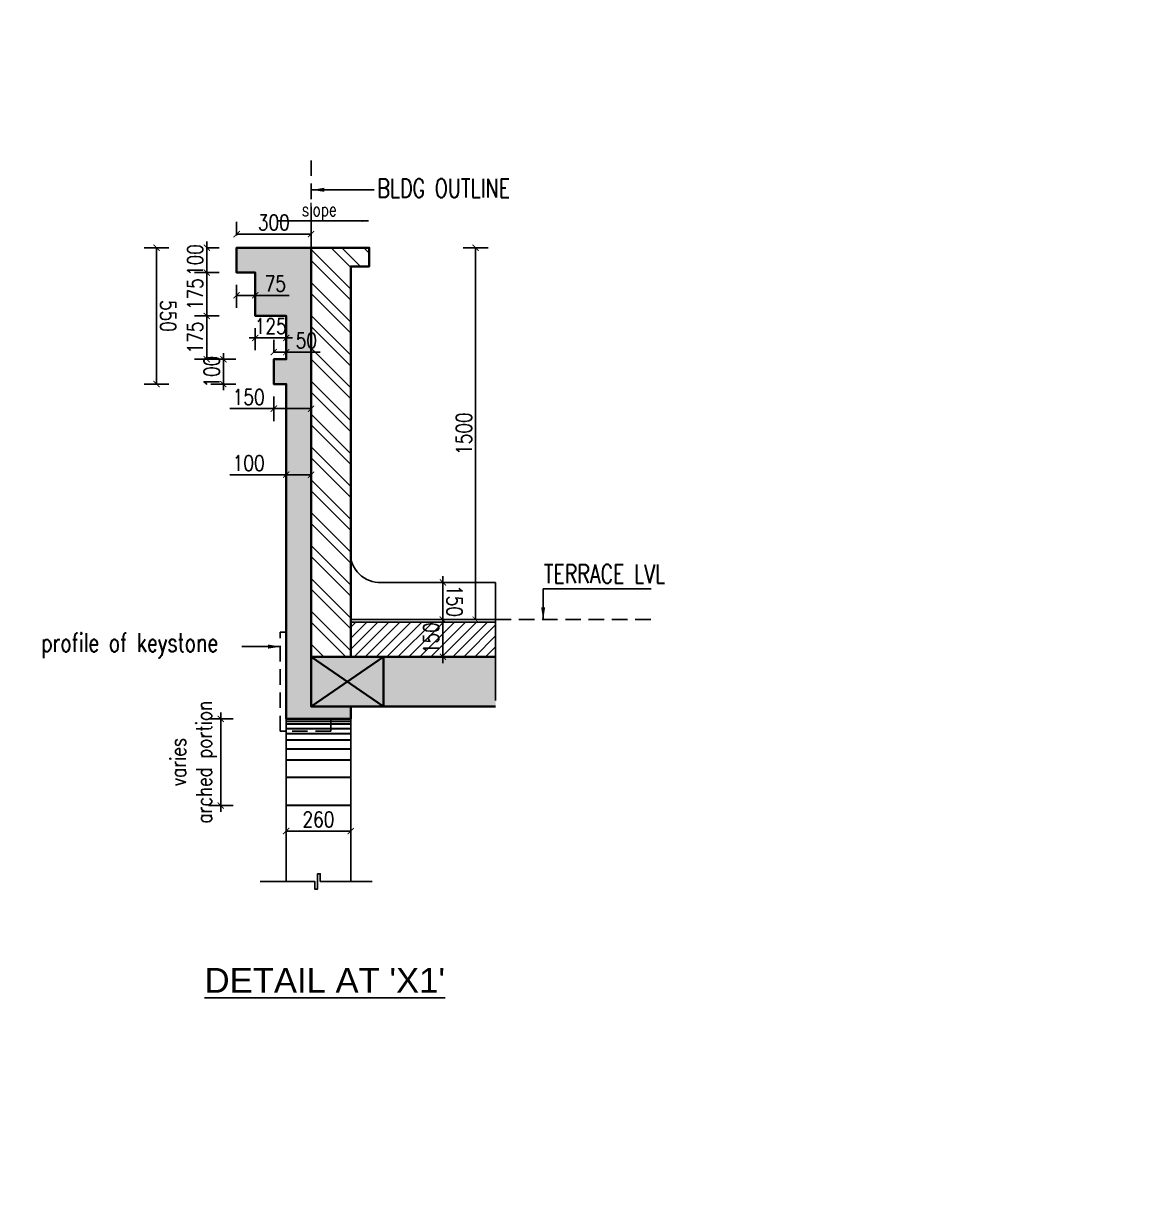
# Model space of a CAD drawing. Header units: millimetres. Extents: x 1066295 to 1300022, y -5734212 to -5454663.
# Drawn here: x 1080457 to 1084984, y -5612473 to -5607710 of the extents above; entities that cross this region are included whole.
import ezdxf

# ---------------------------------------------------------------- set-up
doc = ezdxf.new("R2010")
doc.units = ezdxf.units.MM
doc.header["$LTSCALE"] = 1000
doc.header["$MEASUREMENT"] = 0
for name, pattern in [('AUDIT_D_120904163729-0', [0]), ('T9_PROFILE SECTIONS$0$HIDDEN', [0.375, 0.25, -0.125]), ('T9_PROFILE SECTIONS$0$T10(T7 IS SIMILAR BUT MIRROR) - DIMENSION & TEXTING$0$HIDDEN', [0.375, 0.25, -0.125])]:
    doc.linetypes.add(name, pattern=pattern)
doc.layers.get('0').update_dxf_attribs({"linetype": 'AUDIT_D_120904163729-0'})
for name, color, linetype in [('T9_PROFILE SECTIONS$0$A-DETAIL MARKERS', 52, 'T9_PROFILE SECTIONS$0$HIDDEN'), ('T9_PROFILE SECTIONS$0$DIMDETAIL', 8, 'Continuous'), ('T9_PROFILE SECTIONS$0$DOOR', 8, 'Continuous'), ('T9_PROFILE SECTIONS$0$HATCH 150', 8, 'Continuous'), ('T9_PROFILE SECTIONS$0$T10(T7 IS SIMILAR BUT MIRROR) - DIMENSION & TEXTING$0$A-DIMENSIONS', 2, 'T9_PROFILE SECTIONS$0$T10(T7 IS SIMILAR BUT MIRROR) - DIMENSION & TEXTING$0$HIDDEN')]:
    doc.layers.add(name, color=color, linetype=linetype)
doc.layers.add('T9_PROFILE SECTIONS$0$A-SLAB', color=3, linetype='Continuous', lineweight=35)
doc.layers.add('T9_PROFILE SECTIONS$0$ele', color=1, linetype='Continuous', lineweight=30)
doc.styles.add('T9_PROFILE SECTIONS$0$AMISH', font='arial.ttf')
doc.styles.add('T9_PROFILE SECTIONS$0$B-AR-ANNO-E DECK FLOOR$0$DIMTEXT', font='SIMPLEX.shx', dxfattribs={"width": 0.75})
doc.styles.add('T9_PROFILE SECTIONS$0$text-cmn', font='romans.shx', dxfattribs={"width": 0.8})
doc.dimstyles.new('T9_PROFILE SECTIONS$0$DIM 1-25', dxfattribs={"dimscale": 25, "dimtxt": 2.5, "dimasz": 1, "dimexe": 2, "dimexo": 2, "dimtad": 1, "dimdec": 0, "dimdsep": 46, "dimtxsty": 'T9_PROFILE SECTIONS$0$text-cmn', "dimblk": 'T9_PROFILE SECTIONS$0$_ArchTick', "dimcen": 2, "dimclrd": 1, "dimclre": 1, "dimclrt": 2, "dimadec": 0, "dimazin": 0, "dimtfac": 1, "dimtdec": 0, "dimtix": 1, "dimtmove": 0, "dimatfit": 3, "dimfxl": 2, "dimfxlon": 1, "dimlwd": -1, "dimlwe": -1, "dimarcsym": 0})

# ---------------------------------------------------------------- blocks, each defined once
blk = doc.blocks.new('T9_PROFILE SECTIONS$0$_ArchTick')
at = {"color": 0, "linetype": 'ByBlock', "const_width": 0.15}
blk.add_lwpolyline([(-0.5, -0.5), (0.5, 0.5)], dxfattribs=at)
blk = doc.blocks.new('*D505')
at = {"layer": 'T9_PROFILE SECTIONS$0$DIMDETAIL', "color": 1, "linetype": 'ByBlock', "transparency": 16777216}
for p, q in [((1083047.3, -5608115.8), (1082947.3, -5608115.8)), ((1082997.3, -5608115.8), (1082997.3, -5608090.8)), ((1082997.3, -5608465.7), (1082997.3, -5608115.8)), ((1083047.3, -5608465.7), (1082947.3, -5608465.7)), ((1082997.3, -5608465.7), (1082997.3, -5608490.7))]:
    blk.add_line(p, q, dxfattribs=at)
at = {"layer": 'T9_PROFILE SECTIONS$0$DIMDETAIL', "color": 1, "linetype": 'ByBlock', "transparency": 16777216, "xscale": 25, "yscale": 25, "zscale": 25}
for p, rotation in [((1082997.3, -5608115.8), 270), ((1082997.3, -5608465.7), 90)]:
    blk.add_blockref('T9_PROFILE SECTIONS$0$_ArchTick', p, dxfattribs=dict(at, rotation=rotation))
at = {"layer": 'T9_PROFILE SECTIONS$0$DIMDETAIL', "color": 7, "linetype": 'ByBlock', "transparency": 16777216, "insert": (1082887.9, -5608290.7), "char_height": 62.5, "attachment_point": 5, "rotation": 90, "style": 'T9_PROFILE SECTIONS$0$text-cmn'}
blk.add_mtext('varies\\Parched portion', dxfattribs=at)
blk = doc.blocks.new('*D506')
at = {"layer": 'T9_PROFILE SECTIONS$0$DIMDETAIL', "color": 1, "linetype": 'ByBlock', "transparency": 16777216}
for p, q in [((1084074.8, -5606215.6), (1083974.8, -5606215.6)), ((1084024.8, -5607715.6), (1084024.8, -5606215.6)), ((1084074.8, -5607715.6), (1083974.8, -5607715.6))]:
    blk.add_line(p, q, dxfattribs=at)
at = {"layer": 'T9_PROFILE SECTIONS$0$DIMDETAIL', "color": 1, "linetype": 'ByBlock', "transparency": 16777216, "xscale": 25, "yscale": 25, "zscale": 25}
for p, rotation in [((1084024.8, -5606215.6), 90), ((1084024.8, -5607715.6), 270)]:
    blk.add_blockref('T9_PROFILE SECTIONS$0$_ArchTick', p, dxfattribs=dict(at, rotation=rotation))
at = {"layer": 'T9_PROFILE SECTIONS$0$DIMDETAIL', "color": 7, "linetype": 'ByBlock', "transparency": 16777216, "insert": (1083977.9, -5606965.6), "char_height": 62.5, "attachment_point": 5, "rotation": 90, "style": 'T9_PROFILE SECTIONS$0$text-cmn'}
blk.add_mtext('1500', dxfattribs=at)
blk = doc.blocks.new('*D507')
at = {"layer": 'T9_PROFILE SECTIONS$0$DIMDETAIL', "color": 1, "linetype": 'ByBlock', "transparency": 16777216}
for p, q in [((1083061.2, -5606165.6), (1083061.2, -5606110.6)), ((1083361.2, -5606161.6), (1083361.2, -5606110.6)), ((1083061.2, -5606160.6), (1083361.2, -5606160.6))]:
    blk.add_line(p, q, dxfattribs=at)
at = {"layer": 'T9_PROFILE SECTIONS$0$DIMDETAIL', "color": 1, "linetype": 'ByBlock', "transparency": 16777216, "xscale": 25, "yscale": 25, "zscale": 25, "rotation": 180}
blk.add_blockref('T9_PROFILE SECTIONS$0$_ArchTick', (1083061.2, -5606160.6), dxfattribs=at)
at = {"layer": 'T9_PROFILE SECTIONS$0$DIMDETAIL', "color": 1, "linetype": 'ByBlock', "transparency": 16777216, "xscale": 25, "yscale": 25, "zscale": 25}
blk.add_blockref('T9_PROFILE SECTIONS$0$_ArchTick', (1083361.2, -5606160.6), dxfattribs=at)
at = {"layer": 'T9_PROFILE SECTIONS$0$DIMDETAIL', "color": 7, "linetype": 'ByBlock', "transparency": 16777216, "insert": (1083211.2, -5606113.7), "char_height": 62.5, "attachment_point": 5, "style": 'T9_PROFILE SECTIONS$0$text-cmn'}
blk.add_mtext('300', dxfattribs=at)
blk = doc.blocks.new('*D508')
at = {"layer": 'T9_PROFILE SECTIONS$0$DIMDETAIL', "color": 1, "linetype": 'ByBlock', "transparency": 16777216}
for p, q in [((1083007.7, -5606665.6), (1083007.7, -5606640.6)), ((1082957.7, -5606665.6), (1083057.7, -5606665.6)), ((1083007.7, -5606765.6), (1083007.7, -5606665.6)), ((1082957.7, -5606765.6), (1083057.7, -5606765.6)), ((1083007.7, -5606765.6), (1083007.7, -5606790.6))]:
    blk.add_line(p, q, dxfattribs=at)
at = {"layer": 'T9_PROFILE SECTIONS$0$DIMDETAIL', "color": 1, "linetype": 'ByBlock', "transparency": 16777216, "xscale": 25, "yscale": 25, "zscale": 25}
for p, rotation in [((1083007.7, -5606665.6), 270), ((1083007.7, -5606765.6), 90)]:
    blk.add_blockref('T9_PROFILE SECTIONS$0$_ArchTick', p, dxfattribs=dict(at, rotation=rotation))
at = {"layer": 'T9_PROFILE SECTIONS$0$DIMDETAIL', "color": 7, "linetype": 'ByBlock', "transparency": 16777216, "insert": (1082960.9, -5606715.6), "char_height": 62.5, "attachment_point": 5, "rotation": 90, "style": 'T9_PROFILE SECTIONS$0$text-cmn'}
blk.add_mtext('100', dxfattribs=at)
blk = doc.blocks.new('*D509')
at = {"layer": 'T9_PROFILE SECTIONS$0$DIMDETAIL', "color": 1, "linetype": 'ByBlock', "transparency": 16777216}
for p, q in [((1082891, -5606490.6), (1082991, -5606490.6)), ((1082941, -5606665.6), (1082941, -5606490.6)), ((1082891, -5606665.6), (1082991, -5606665.6))]:
    blk.add_line(p, q, dxfattribs=at)
at = {"layer": 'T9_PROFILE SECTIONS$0$DIMDETAIL', "color": 1, "linetype": 'ByBlock', "transparency": 16777216, "xscale": 25, "yscale": 25, "zscale": 25}
for p, rotation in [((1082941, -5606490.6), 90), ((1082941, -5606665.6), 270)]:
    blk.add_blockref('T9_PROFILE SECTIONS$0$_ArchTick', p, dxfattribs=dict(at, rotation=rotation))
at = {"layer": 'T9_PROFILE SECTIONS$0$DIMDETAIL', "color": 7, "linetype": 'ByBlock', "transparency": 16777216, "insert": (1082894.1, -5606578.1), "char_height": 62.5, "attachment_point": 5, "rotation": 90, "style": 'T9_PROFILE SECTIONS$0$text-cmn'}
blk.add_mtext('175', dxfattribs=at)
blk = doc.blocks.new('*D510')
at = {"layer": 'T9_PROFILE SECTIONS$0$DIMDETAIL', "color": 1, "linetype": 'ByBlock', "transparency": 16777216}
for p, q in [((1082891, -5606315.6), (1082991, -5606315.6)), ((1082941, -5606490.6), (1082941, -5606315.6)), ((1082891, -5606490.6), (1082991, -5606490.6))]:
    blk.add_line(p, q, dxfattribs=at)
at = {"layer": 'T9_PROFILE SECTIONS$0$DIMDETAIL', "color": 1, "linetype": 'ByBlock', "transparency": 16777216, "xscale": 25, "yscale": 25, "zscale": 25}
for p, rotation in [((1082941, -5606315.6), 90), ((1082941, -5606490.6), 270)]:
    blk.add_blockref('T9_PROFILE SECTIONS$0$_ArchTick', p, dxfattribs=dict(at, rotation=rotation))
at = {"layer": 'T9_PROFILE SECTIONS$0$DIMDETAIL', "color": 7, "linetype": 'ByBlock', "transparency": 16777216, "insert": (1082894.1, -5606403.1), "char_height": 62.5, "attachment_point": 5, "rotation": 90, "style": 'T9_PROFILE SECTIONS$0$text-cmn'}
blk.add_mtext('175', dxfattribs=at)
blk = doc.blocks.new('*D511')
at = {"layer": 'T9_PROFILE SECTIONS$0$DIMDETAIL', "color": 1, "linetype": 'ByBlock', "transparency": 16777216}
for p, q in [((1082941, -5606215.6), (1082941, -5606190.6)), ((1082941, -5606215.6), (1082991, -5606215.6)), ((1082941, -5606315.6), (1082941, -5606215.6)), ((1082941, -5606315.6), (1082991, -5606315.6)), ((1082941, -5606315.6), (1082941, -5606340.6))]:
    blk.add_line(p, q, dxfattribs=at)
at = {"layer": 'T9_PROFILE SECTIONS$0$DIMDETAIL', "color": 1, "linetype": 'ByBlock', "transparency": 16777216, "xscale": 25, "yscale": 25, "zscale": 25}
for p, rotation in [((1082941, -5606215.6), 270), ((1082941, -5606315.6), 90)]:
    blk.add_blockref('T9_PROFILE SECTIONS$0$_ArchTick', p, dxfattribs=dict(at, rotation=rotation))
at = {"layer": 'T9_PROFILE SECTIONS$0$DIMDETAIL', "color": 7, "linetype": 'ByBlock', "transparency": 16777216, "insert": (1082894.1, -5606265.6), "char_height": 62.5, "attachment_point": 5, "rotation": 90, "style": 'T9_PROFILE SECTIONS$0$text-cmn'}
blk.add_mtext('100', dxfattribs=at)
blk = doc.blocks.new('*D512')
at = {"layer": 'T9_PROFILE SECTIONS$0$DIMDETAIL', "color": 1, "linetype": 'ByBlock', "transparency": 16777216}
for p, q in [((1083211.2, -5606815.6), (1083211.2, -5606914.6)), ((1083361.3, -5606815.6), (1083361.3, -5606914.6)), ((1083211.2, -5606864.6), (1083033.5, -5606864.6)), ((1083361.3, -5606864.6), (1083211.2, -5606864.6))]:
    blk.add_line(p, q, dxfattribs=at)
at = {"layer": 'T9_PROFILE SECTIONS$0$DIMDETAIL', "color": 1, "linetype": 'ByBlock', "transparency": 16777216, "xscale": 25, "yscale": 25, "zscale": 25, "rotation": 180}
blk.add_blockref('T9_PROFILE SECTIONS$0$_ArchTick', (1083211.2, -5606864.6), dxfattribs=at)
at = {"layer": 'T9_PROFILE SECTIONS$0$DIMDETAIL', "color": 1, "linetype": 'ByBlock', "transparency": 16777216, "xscale": 25, "yscale": 25, "zscale": 25}
blk.add_blockref('T9_PROFILE SECTIONS$0$_ArchTick', (1083361.3, -5606864.6), dxfattribs=at)
at = {"layer": 'T9_PROFILE SECTIONS$0$DIMDETAIL', "color": 7, "linetype": 'ByBlock', "transparency": 16777216, "insert": (1083109.8, -5606817.7), "char_height": 62.5, "attachment_point": 5, "style": 'T9_PROFILE SECTIONS$0$text-cmn'}
blk.add_mtext('150', dxfattribs=at)
blk = doc.blocks.new('*D513')
at = {"layer": 'T9_PROFILE SECTIONS$0$DIMDETAIL', "color": 1, "linetype": 'ByBlock', "transparency": 16777216}
for p, q in [((1083211.2, -5606636.6), (1083211.2, -5606586.6)), ((1083261.2, -5606636.6), (1083261.2, -5606586.6)), ((1083211.2, -5606636.6), (1083261.2, -5606636.6)), ((1083261.2, -5606636.6), (1083398.4, -5606636.6))]:
    blk.add_line(p, q, dxfattribs=at)
at = {"layer": 'T9_PROFILE SECTIONS$0$DIMDETAIL', "color": 1, "linetype": 'ByBlock', "transparency": 16777216, "xscale": 25, "yscale": 25, "zscale": 25, "rotation": 180}
blk.add_blockref('T9_PROFILE SECTIONS$0$_ArchTick', (1083211.2, -5606636.6), dxfattribs=at)
at = {"layer": 'T9_PROFILE SECTIONS$0$DIMDETAIL', "color": 1, "linetype": 'ByBlock', "transparency": 16777216, "xscale": 25, "yscale": 25, "zscale": 25}
blk.add_blockref('T9_PROFILE SECTIONS$0$_ArchTick', (1083261.2, -5606636.6), dxfattribs=at)
at = {"layer": 'T9_PROFILE SECTIONS$0$DIMDETAIL', "color": 7, "linetype": 'ByBlock', "transparency": 16777216, "insert": (1083342.3, -5606589.7), "char_height": 62.5, "attachment_point": 5, "style": 'T9_PROFILE SECTIONS$0$text-cmn'}
blk.add_mtext('50', dxfattribs=at)
blk = doc.blocks.new('*D514')
at = {"layer": 'T9_PROFILE SECTIONS$0$DIMDETAIL', "color": 1, "linetype": 'ByBlock', "transparency": 16777216}
for p, q in [((1083136.2, -5606540.6), (1083136.2, -5606629.1)), ((1083261.2, -5606540.6), (1083261.2, -5606629.1)), ((1083136.2, -5606579.1), (1083111.2, -5606579.1)), ((1083136.2, -5606579.1), (1083261.2, -5606579.1)), ((1083261.2, -5606579.1), (1083286.2, -5606579.1))]:
    blk.add_line(p, q, dxfattribs=at)
at = {"layer": 'T9_PROFILE SECTIONS$0$DIMDETAIL', "color": 1, "linetype": 'ByBlock', "transparency": 16777216, "xscale": 25, "yscale": 25, "zscale": 25}
blk.add_blockref('T9_PROFILE SECTIONS$0$_ArchTick', (1083136.2, -5606579.1), dxfattribs=at)
at = {"layer": 'T9_PROFILE SECTIONS$0$DIMDETAIL', "color": 1, "linetype": 'ByBlock', "transparency": 16777216, "xscale": 25, "yscale": 25, "zscale": 25, "rotation": 180}
blk.add_blockref('T9_PROFILE SECTIONS$0$_ArchTick', (1083261.2, -5606579.1), dxfattribs=at)
at = {"layer": 'T9_PROFILE SECTIONS$0$DIMDETAIL', "color": 7, "linetype": 'ByBlock', "transparency": 16777216, "insert": (1083198.7, -5606532.2), "char_height": 62.5, "attachment_point": 5, "style": 'T9_PROFILE SECTIONS$0$text-cmn'}
blk.add_mtext('125', dxfattribs=at)
blk = doc.blocks.new('*D515')
at = {"layer": 'T9_PROFILE SECTIONS$0$DIMDETAIL', "color": 1, "linetype": 'ByBlock', "transparency": 16777216}
for p, q in [((1083061.2, -5606365.6), (1083061.2, -5606457.6)), ((1083136.2, -5606365.6), (1083136.2, -5606457.6)), ((1083061.2, -5606407.6), (1083136.2, -5606407.6)), ((1083136.2, -5606407.6), (1083273.4, -5606407.6))]:
    blk.add_line(p, q, dxfattribs=at)
at = {"layer": 'T9_PROFILE SECTIONS$0$DIMDETAIL', "color": 1, "linetype": 'ByBlock', "transparency": 16777216, "xscale": 25, "yscale": 25, "zscale": 25, "rotation": 180}
blk.add_blockref('T9_PROFILE SECTIONS$0$_ArchTick', (1083061.2, -5606407.6), dxfattribs=at)
at = {"layer": 'T9_PROFILE SECTIONS$0$DIMDETAIL', "color": 1, "linetype": 'ByBlock', "transparency": 16777216, "xscale": 25, "yscale": 25, "zscale": 25}
blk.add_blockref('T9_PROFILE SECTIONS$0$_ArchTick', (1083136.2, -5606407.6), dxfattribs=at)
at = {"layer": 'T9_PROFILE SECTIONS$0$DIMDETAIL', "color": 7, "linetype": 'ByBlock', "transparency": 16777216, "insert": (1083217.3, -5606360.7), "char_height": 62.5, "attachment_point": 5, "style": 'T9_PROFILE SECTIONS$0$text-cmn'}
blk.add_mtext('75', dxfattribs=at)
blk = doc.blocks.new('*D516')
at = {"layer": 'T9_PROFILE SECTIONS$0$DIMDETAIL', "color": 1, "linetype": 'ByBlock', "transparency": 16777216}
for p, q in [((1083892.6, -5607715.6), (1083892.6, -5607690.6)), ((1083863.4, -5607715.6), (1083942.6, -5607715.6)), ((1083892.6, -5607715.6), (1083892.6, -5607865.6)), ((1083863.4, -5607865.6), (1083942.6, -5607865.6)), ((1083892.6, -5607865.6), (1083892.6, -5607890.6))]:
    blk.add_line(p, q, dxfattribs=at)
at = {"layer": 'T9_PROFILE SECTIONS$0$DIMDETAIL', "color": 1, "linetype": 'ByBlock', "transparency": 16777216, "xscale": 25, "yscale": 25, "zscale": 25}
for p, rotation in [((1083892.6, -5607715.6), 270), ((1083892.6, -5607865.6), 90)]:
    blk.add_blockref('T9_PROFILE SECTIONS$0$_ArchTick', p, dxfattribs=dict(at, rotation=rotation))
at = {"layer": 'T9_PROFILE SECTIONS$0$DIMDETAIL', "color": 7, "linetype": 'ByBlock', "transparency": 16777216, "insert": (1083845.7, -5607790.6), "char_height": 62.5, "attachment_point": 5, "rotation": 90, "style": 'T9_PROFILE SECTIONS$0$text-cmn'}
blk.add_mtext('150', dxfattribs=at)
blk = doc.blocks.new('*D517')
at = {"layer": 'T9_PROFILE SECTIONS$0$DIMDETAIL', "color": 1, "linetype": 'ByBlock', "transparency": 16777216}
for p, q in [((1083261.2, -5608518.4), (1083261.2, -5608618.4)), ((1083521.3, -5608518.4), (1083521.3, -5608618.4)), ((1083521.3, -5608568.4), (1083261.2, -5608568.4))]:
    blk.add_line(p, q, dxfattribs=at)
at = {"layer": 'T9_PROFILE SECTIONS$0$DIMDETAIL', "color": 1, "linetype": 'ByBlock', "transparency": 16777216, "xscale": 25, "yscale": 25, "zscale": 25, "rotation": 180}
blk.add_blockref('T9_PROFILE SECTIONS$0$_ArchTick', (1083261.2, -5608568.4), dxfattribs=at)
at = {"layer": 'T9_PROFILE SECTIONS$0$DIMDETAIL', "color": 1, "linetype": 'ByBlock', "transparency": 16777216, "xscale": 25, "yscale": 25, "zscale": 25}
blk.add_blockref('T9_PROFILE SECTIONS$0$_ArchTick', (1083521.3, -5608568.4), dxfattribs=at)
at = {"layer": 'T9_PROFILE SECTIONS$0$DIMDETAIL', "color": 7, "linetype": 'ByBlock', "transparency": 16777216, "insert": (1083391.2, -5608521.5), "char_height": 62.5, "attachment_point": 5, "style": 'T9_PROFILE SECTIONS$0$text-cmn'}
blk.add_mtext('260', dxfattribs=at)
blk = doc.blocks.new('*D518')
at = {"layer": 'T9_PROFILE SECTIONS$0$DOOR', "color": 1, "linetype": 'ByBlock', "transparency": 16777216}
for p, q in [((1083892.6, -5607565.6), (1083892.6, -5607540.6)), ((1083942.6, -5607565.6), (1083842.6, -5607565.6)), ((1083892.6, -5607715.6), (1083892.6, -5607565.6)), ((1083942.6, -5607715.6), (1083842.6, -5607715.6)), ((1083892.6, -5607715.6), (1083892.6, -5607740.6))]:
    blk.add_line(p, q, dxfattribs=at)
at = {"layer": 'T9_PROFILE SECTIONS$0$DOOR', "color": 1, "linetype": 'ByBlock', "transparency": 16777216, "xscale": 25, "yscale": 25, "zscale": 25}
for p, rotation in [((1083892.6, -5607565.6), 270), ((1083892.6, -5607715.6), 90)]:
    blk.add_blockref('T9_PROFILE SECTIONS$0$_ArchTick', p, dxfattribs=dict(at, rotation=rotation))
at = {"layer": 'T9_PROFILE SECTIONS$0$DOOR', "color": 7, "linetype": 'ByBlock', "transparency": 16777216, "insert": (1083939.5, -5607640.6), "char_height": 62.5, "attachment_point": 5, "rotation": 270, "style": 'T9_PROFILE SECTIONS$0$text-cmn'}
blk.add_mtext('150', dxfattribs=at)
blk = doc.blocks.new('*D519')
at = {"layer": 'T9_PROFILE SECTIONS$0$DIMDETAIL', "color": 1, "linetype": 'ByBlock', "transparency": 16777216}
for p, q in [((1082788, -5606215.6), (1082688, -5606215.6)), ((1082738, -5606765.6), (1082738, -5606215.6)), ((1082788, -5606765.6), (1082688, -5606765.6))]:
    blk.add_line(p, q, dxfattribs=at)
at = {"layer": 'T9_PROFILE SECTIONS$0$DIMDETAIL', "color": 1, "linetype": 'ByBlock', "transparency": 16777216, "xscale": 25, "yscale": 25, "zscale": 25}
for p, rotation in [((1082738, -5606215.6), 90), ((1082738, -5606765.6), 270)]:
    blk.add_blockref('T9_PROFILE SECTIONS$0$_ArchTick', p, dxfattribs=dict(at, rotation=rotation))
at = {"layer": 'T9_PROFILE SECTIONS$0$DIMDETAIL', "color": 7, "linetype": 'ByBlock', "transparency": 16777216, "insert": (1082784.9, -5606490.6), "char_height": 62.5, "attachment_point": 5, "rotation": 270, "style": 'T9_PROFILE SECTIONS$0$text-cmn'}
blk.add_mtext('550', dxfattribs=at)
blk = doc.blocks.new('*D520')
at = {"layer": 'T9_PROFILE SECTIONS$0$DIMDETAIL', "color": 1, "linetype": 'ByBlock', "transparency": 16777216}
for p, q in [((1083261.3, -5607082.1), (1083261.3, -5607181.1)), ((1083361.3, -5607082.1), (1083361.3, -5607181.1)), ((1083261.3, -5607131.1), (1083033.5, -5607131.1)), ((1083361.3, -5607131.1), (1083261.3, -5607131.1))]:
    blk.add_line(p, q, dxfattribs=at)
at = {"layer": 'T9_PROFILE SECTIONS$0$DIMDETAIL', "color": 1, "linetype": 'ByBlock', "transparency": 16777216, "xscale": 25, "yscale": 25, "zscale": 25, "rotation": 180}
blk.add_blockref('T9_PROFILE SECTIONS$0$_ArchTick', (1083261.3, -5607131.1), dxfattribs=at)
at = {"layer": 'T9_PROFILE SECTIONS$0$DIMDETAIL', "color": 1, "linetype": 'ByBlock', "transparency": 16777216, "xscale": 25, "yscale": 25, "zscale": 25}
blk.add_blockref('T9_PROFILE SECTIONS$0$_ArchTick', (1083361.3, -5607131.1), dxfattribs=at)
at = {"layer": 'T9_PROFILE SECTIONS$0$DIMDETAIL', "color": 7, "linetype": 'ByBlock', "transparency": 16777216, "insert": (1083109.8, -5607084.2), "char_height": 62.5, "attachment_point": 5, "style": 'T9_PROFILE SECTIONS$0$text-cmn'}
blk.add_mtext('100', dxfattribs=at)
blk = doc.blocks.new('T9_PROFILE SECTIONS')
at = {"layer": 'T9_PROFILE SECTIONS$0$DIMDETAIL', "linetype": 'ByBlock'}
h = blk.add_hatch(dxfattribs=at)
h.set_pattern_fill('ANSI31', color=256, scale=250, angle=360)
h.set_pattern_definition([(45, (1001585.1, -5629480.597), (-22.097087, 22.097087), [])])
h.paths.add_polyline_path([(1084105.6001, -5607725.5969), (1084105.6001, -5607865.5969), (1083521.2263, -5607865.5969), (1083521.2263, -5607725.5969)])
at = {"layer": 'T9_PROFILE SECTIONS$0$HATCH 150'}
h = blk.add_hatch(dxfattribs=at)
h.set_pattern_fill('AR-SAND', color=8, scale=10, angle=810)
h.set_pattern_definition([(217.5, (-4593027.829, -6836340.318), (0.62993358, -19.26823769), [0, -15.2, 0, -17, 0, -16.25]), (187.5, (-4593027.829, -6836340.318), (-17.69776705, -28.22146065), [0, -8.2, 0, -13.7, 0, -5.25]), (147.5, (-4593015.529, -6836340.318), (-31.141418618, -0.056590535), [0, -5, 0, -18, 0, -23.5]), (137.5, (-4593015.529, -6836340.318), (-30.06126605, -8.77675565), [0, -2.5, 0, -11.8, 0, -13.5])])
h.paths.add_polyline_path([(1083521.2632, -5608116.0858), (1083521.2632, -5608065.5969), (1083361.2263, -5608065.5969), (1083361.2263, -5606215.5969), (1083061.2263, -5606215.5969), (1083061.2263, -5606315.5974), (1083136.1967, -5606315.5974), (1083136.1967, -5606490.5978), (1083261.1967, -5606490.5978), (1083261.1967, -5606665.5974), (1083211.1967, -5606665.5974), (1083211.1967, -5606765.5979), (1083261.2755, -5606765.6102), (1083261.1894, -5608116.0858)])
h = blk.add_hatch(dxfattribs=at)
h.set_pattern_fill('ANSI32', color=8, scale=250, angle=450)
h.set_pattern_definition([(315, (1022579.51, -5909281.73), (66.29126, 66.29126), []), (315, (1022579.51, -5909325.93), (66.29126, 66.29126), [])])
h.paths.add_polyline_path([(1083361.2263, -5607865.5969), (1083521.2263, -5607865.5969), (1083521.2263, -5606290.5969), (1083596.2263, -5606290.5969), (1083596.2263, -5606215.5969), (1083361.2263, -5606215.5969)])
h = blk.add_hatch(color=8, dxfattribs=at)
h.dxf.hatch_style = 1
h.paths.add_polyline_path([(1084105.6001, -5607865.5969), (1084105.6001, -5608065.5969), (1083521.2263, -5608065.5969), (1083521.2263, -5608116.0858), (1083361.2263, -5608116.0858), (1083361.2263, -5607865.5969), (1083521.2263, -5607865.5969)])
at = {"color": 8, "linetype": 'T9_PROFILE SECTIONS$0$HIDDEN', "ltscale": 0.25}
for p, q in [((1083361.2263, -5606769.5969), (1083361.2263, -5605839.5968)), ((1084105.6001, -5607715.5969), (1084759.7264, -5607715.5969))]:
    blk.add_line(p, q, dxfattribs=at)
blk.add_lwpolyline([(1083441.2263, -5608115.7628), (1083441.2263, -5608165.7628), (1083261.2067, -5608165.7318), (1083236.2067, -5608165.7318), (1083236.2382, -5607765.5953)], dxfattribs=at)
at = {"layer": 'T9_PROFILE SECTIONS$0$A-SLAB', "linetype": 'ByBlock'}
for p, q in [((1083361.2263, -5608065.5969), (1083653.4132, -5607865.5969)), ((1083653.4132, -5608065.5969), (1083361.2263, -5607865.5969))]:
    blk.add_line(p, q, dxfattribs=at)
for points in [[(1083521.2632, -5608116.0858), (1083521.2632, -5608065.5969), (1083361.2263, -5608065.5969), (1083361.2263, -5606215.5969), (1083061.2263, -5606215.5969), (1083061.2263, -5606315.5974), (1083136.1967, -5606315.5974), (1083136.1967, -5606490.5978), (1083261.1967, -5606490.5978), (1083261.1967, -5606665.5974), (1083211.1967, -5606665.5974), (1083211.1967, -5606765.5979), (1083261.2755, -5606765.6102), (1083261.1894, -5608116.0858)], [(1083361.2263, -5608065.5969), (1083653.4132, -5608065.5969), (1083653.4132, -5607865.5969), (1083361.2263, -5607865.5969)]]:
    blk.add_lwpolyline(points, close=True, dxfattribs=at)
for points in [[(1084105.6001, -5608065.5969), (1083521.2263, -5608065.5969), (1083521.2263, -5608065.5969), (1083361.2263, -5608065.5969), (1083361.2263, -5606215.5969), (1083596.2263, -5606215.5969), (1083596.2263, -5606290.5969), (1083521.2263, -5606290.5969), (1083521.2263, -5607715.5969), (1083521.2263, -5607865.5969), (1084105.6001, -5607865.5969)], [(1083521.2263, -5606215.5969), (1083596.2263, -5606215.5969), (1083596.2263, -5606290.5969), (1083521.2263, -5606290.5969)]]:
    blk.add_lwpolyline(points, dxfattribs=at)
at = {"layer": 'T9_PROFILE SECTIONS$0$DIMDETAIL', "linetype": 'ByBlock'}
for points in [[(1083361.2263, -5606205.5969), (1083361.2263, -5606211.5969), (1083361.2263, -5606215.5969)], [(1084105.6001, -5607565.5969), (1083632.3485, -5607565.5969)], [(1084105.6001, -5607715.5969), (1083521.2263, -5607715.5969), (1083521.2263, -5607865.5969), (1084105.6001, -5607865.5969)], [(1084105.6001, -5607725.5969), (1083521.2263, -5607725.5969)], [(1083261.2263, -5608116.0858), (1083261.2263, -5608771.2983)], [(1083521.2632, -5608116.0858), (1083521.2632, -5608771.2983)], [(1083607.6001, -5608771.2983), (1083398.6001, -5608771.2983), (1083398.6001, -5608740.7983), (1083387.6001, -5608740.7983), (1083387.6001, -5608802.7983), (1083376.1001, -5608802.7983), (1083376.1001, -5608771.2983), (1083156.6001, -5608771.2983)]]:
    blk.add_lwpolyline(points, dxfattribs=at)
at = {"layer": 'T9_PROFILE SECTIONS$0$DOOR', "linetype": 'ByBlock'}
for p, q in [((1084105.6001, -5607565.5969), (1084105.6001, -5608041.4585)), ((1083236.2382, -5607765.5953, 0.2868), (1083261.2111, -5607765.5969))]:
    blk.add_line(p, q, dxfattribs=at)
blk.add_lwpolyline([(1083521.2263, -5607432.4174, 0.436677719), (1083632.3485, -5607565.5969, -0.272065523)], format="xyb", dxfattribs=at)
at = {"layer": 'T9_PROFILE SECTIONS$0$ele', "color": 8}
for p, q in [((1083261.2263, -5608116.0858), (1083521.2632, -5608116.0858)), ((1083521.2632, -5608126.9833), (1083261.2263, -5608126.9833)), ((1083521.2632, -5608137.8809), (1083261.2263, -5608137.8809)), ((1083521.2632, -5608155.9537), (1083261.2263, -5608155.9537)), ((1083521.2632, -5608176.2881), (1083261.2263, -5608176.2881)), ((1083521.2632, -5608202.4334), (1083261.2263, -5608202.4334)), ((1083521.2632, -5608238.744), (1083261.2263, -5608238.744)), ((1083521.2632, -5608282.3664), (1083261.2263, -5608282.3664)), ((1083521.2632, -5608352.5799), (1083261.2263, -5608352.5799)), ((1083521.2632, -5608465.7318), (1083261.2263, -5608465.7318))]:
    blk.add_line(p, q, dxfattribs=at)
at = {"layer": 'T9_PROFILE SECTIONS$0$HATCH 150', "color": 8}
blk.add_lwpolyline([(1083361.2263, -5607865.5969), (1083521.2263, -5607865.5969), (1083521.2263, -5606290.5969), (1083596.2263, -5606290.5969), (1083596.2263, -5606215.5969), (1083361.2263, -5606215.5969)], close=True, dxfattribs=at)
at = {"layer": 'T9_PROFILE SECTIONS$0$T10(T7 IS SIMILAR BUT MIRROR) - DIMENSION & TEXTING$0$A-DIMENSIONS', "linetype": 'ByBlock'}
blk.add_circle((1080913.8262, -5610921.0339), 12874.0202, dxfattribs=at)
at = {"layer": 'T9_PROFILE SECTIONS$0$A-DETAIL MARKERS', "color": 7, "linetype": 'ByBlock', "insert": (1082391.0311, -5609120.6287), "char_height": 100, "attachment_point": 1, "style": 'T9_PROFILE SECTIONS$0$AMISH'}
blk.add_mtext_dynamic_manual_height_columns("\\pi541.1927;{\\LDETAIL AT 'X1'}", width=2034.5, gutter_width=500, heights=[0], dxfattribs=at)
at = {"layer": 'T9_PROFILE SECTIONS$0$DIMDETAIL', "color": 7, "style": 'T9_PROFILE SECTIONS$0$B-AR-ANNO-E DECK FLOOR$0$DIMTEXT', "width": 0.75}
for s, height, p in [('BLDG OUTLINE', 75, (1083628.1817, -5606013.1462)), ('slope', 54, (1083323.984, -5606088.4126, -0.4094)), ('TERRACE LVL', 75, (1084299.5471, -5607568.4976)), ('profile of keystone', 75, (1082273.1325, -5607845.6619))]:
    blk.add_text(s, height=height, dxfattribs=at).set_placement(p)
at = {"layer": 'T9_PROFILE SECTIONS$0$DIMDETAIL', "linetype": 'ByBlock'}
for base, p1, p2, picture, middle in [((1083361.2263, -5606160.5968), (1083061.2263, -5606215.5969), (1083361.2263, -5606211.5969), '*D507', (1083211.2263, -5606113.7218)), ((1083261.1967, -5606579.0968), (1083136.1967, -5606490.5979), (1083261.1967, -5606490.5979), '*D514', (1083198.6967, -5606532.2218)), ((1083261.2263, -5608568.3585), (1083521.2632, -5608465.7318), (1083261.2263, -5608465.7318), '*D517', (1083391.2448, -5608521.4835))]:
    dim = blk.add_linear_dim(base=base, p1=p1, p2=p2, dimstyle='T9_PROFILE SECTIONS$0$DIM 1-25', override={"dimclrt": 7}, dxfattribs=at)
    dim.commit()
    dim.dimension.update_dxf_attribs({"geometry": picture, "text_midpoint": middle})
for base, p1, p2, picture, middle in [((1082737.9793, -5606215.5969, 0.5687), (1083261.2755, -5606765.6102), (1083211.2263, -5606215.5969), '*D519', (1082784.8543, -5606490.6035, 0.5687)), ((1082940.9676, -5606215.5969), (1082914.2629, -5606315.5969), (1082914.2629, -5606215.5969), '*D511', (1082894.0926, -5606265.5969)), ((1082940.9676, -5606315.5969), (1082804.5638, -5606490.5969), (1082774.3438, -5606315.5969), '*D510', (1082894.0926, -5606403.0969)), ((1082940.9676, -5606490.5969), (1082804.5635, -5606665.5969), (1082804.5638, -5606490.5969), '*D509', (1082894.0926, -5606578.0969)), ((1083007.7427, -5606665.5969), (1082754.5638, -5606765.5969), (1082754.5638, -5606665.5969), '*D508', (1082960.8677, -5606715.5969)), ((1083892.6001, -5607865.5969), (1083813.4132, -5607715.5969), (1083813.4132, -5607865.5969), '*D516', (1083845.7251, -5607790.5969))]:
    dim = blk.add_linear_dim(base=base, p1=p1, p2=p2, angle=90, dimstyle='T9_PROFILE SECTIONS$0$DIM 1-25', override={"dimclrt": 7}, dxfattribs=at)
    dim.commit()
    dim.dimension.update_dxf_attribs({"geometry": picture, "text_midpoint": middle})
at = {"layer": 'T9_PROFILE SECTIONS$0$DIMDETAIL', "color": 7, "linetype": 'ByBlock'}
dim = blk.add_linear_dim(base=(1084024.76, -5606215.5969), p1=(1084251.5992, -5607715.5969), p2=(1084278.9435, -5606215.5969), angle=90, dimstyle='T9_PROFILE SECTIONS$0$DIM 1-25', override={"dimclrt": 7}, dxfattribs=at)
dim.commit()
dim.dimension.update_dxf_attribs({"geometry": '*D506', "text_midpoint": (1083977.885, -5606965.5969)})
at = {"layer": 'T9_PROFILE SECTIONS$0$DIMDETAIL', "linetype": 'ByBlock'}
for base, p1, p2, picture, middle in [((1083061.2263, -5606407.5968), (1083136.1967, -5606315.5975), (1083061.2263, -5606315.5975), '*D515', (1083217.2979, -5606407.5968)), ((1083261.1967, -5606636.5968), (1083211.1967, -5606665.5903), (1083261.1967, -5606665.5903), '*D513', (1083342.2979, -5606636.5968)), ((1083361.2611, -5606864.5968), (1083211.1862, -5606765.5969), (1083361.2611, -5606765.5969), '*D512', (1083109.8469, -5606864.5968)), ((1083361.2611, -5607131.1191), (1083261.2585, -5607032.1192), (1083361.2611, -5607032.1192), '*D520', (1083109.8469, -5607131.1191))]:
    dim = blk.add_linear_dim(base=base, p1=p1, p2=p2, dimstyle='T9_PROFILE SECTIONS$0$DIM 1-25', override={"dimclrt": 7}, dxfattribs=at)
    dim.commit()
    dim.dimension.update_dxf_attribs({"geometry": picture, "text_midpoint": middle, "dimtype": 128})
dim = blk.add_linear_dim(base=(1082997.254, -5608115.7628), p1=(1083391.2448, -5608465.7318), p2=(1083441.2263, -5608115.7628), angle=90, text='varies\\Parched portion', dimstyle='T9_PROFILE SECTIONS$0$DIM 1-25', override={"dimclrt": 7}, dxfattribs=at)
dim.commit()
dim.dimension.update_dxf_attribs({"geometry": '*D505', "text_midpoint": (1082887.879, -5608290.7473)})
at = {"layer": 'T9_PROFILE SECTIONS$0$DOOR', "linetype": 'ByBlock'}
dim = blk.add_linear_dim(base=(1083892.6001, -5607565.5969, 0.5687), p1=(1084105.6001, -5607715.5969), p2=(1084105.6001, -5607565.5969), angle=90, dimstyle='T9_PROFILE SECTIONS$0$DIM 1-25', override={"dimclrt": 7}, dxfattribs=at)
dim.commit()
dim.dimension.update_dxf_attribs({"geometry": '*D518', "text_midpoint": (1083939.4751, -5607640.5969, 0.5687)})
at = {"layer": 'T9_PROFILE SECTIONS$0$DIMDETAIL'}
for points in [[(1083365.0667, -5605982.0968), (1083521.6177, -5605981.5968), (1083616.1186, -5605981.5968)], [(1084297.1469, -5607715.5969), (1084297.1461, -5607591.4482), (1084732.2822, -5607591.4482)], [(1083238.2611, -5607824.6125), (1083121.6001, -5607824.1125), (1083082.1001, -5607824.1125)]]:
    blk.add_leader(points, dimstyle='T9_PROFILE SECTIONS$0$DIM 1-25', override={"dimasz": 2, "dimgap": 0.625, "dimtad": 0}, dxfattribs=at)
at = {"layer": 'T9_PROFILE SECTIONS$0$DOOR', "linetype": 'ByBlock'}
blk.add_leader([(1083592.7513, -5606107.5435), (1083227.4057, -5606107.5435)], dimstyle='T9_PROFILE SECTIONS$0$DIM 1-25', override={"dimgap": 0.625, "dimtad": 0}, dxfattribs=at)

msp = doc.modelspace()

# ---------------------------------------------------------------- block references
at = {"linetype": 'ByBlock'}
msp.add_blockref('T9_PROFILE SECTIONS', (-1745.2, -2398.4, 0.4), dxfattribs=at)

doc.saveas('drawing.dxf')
